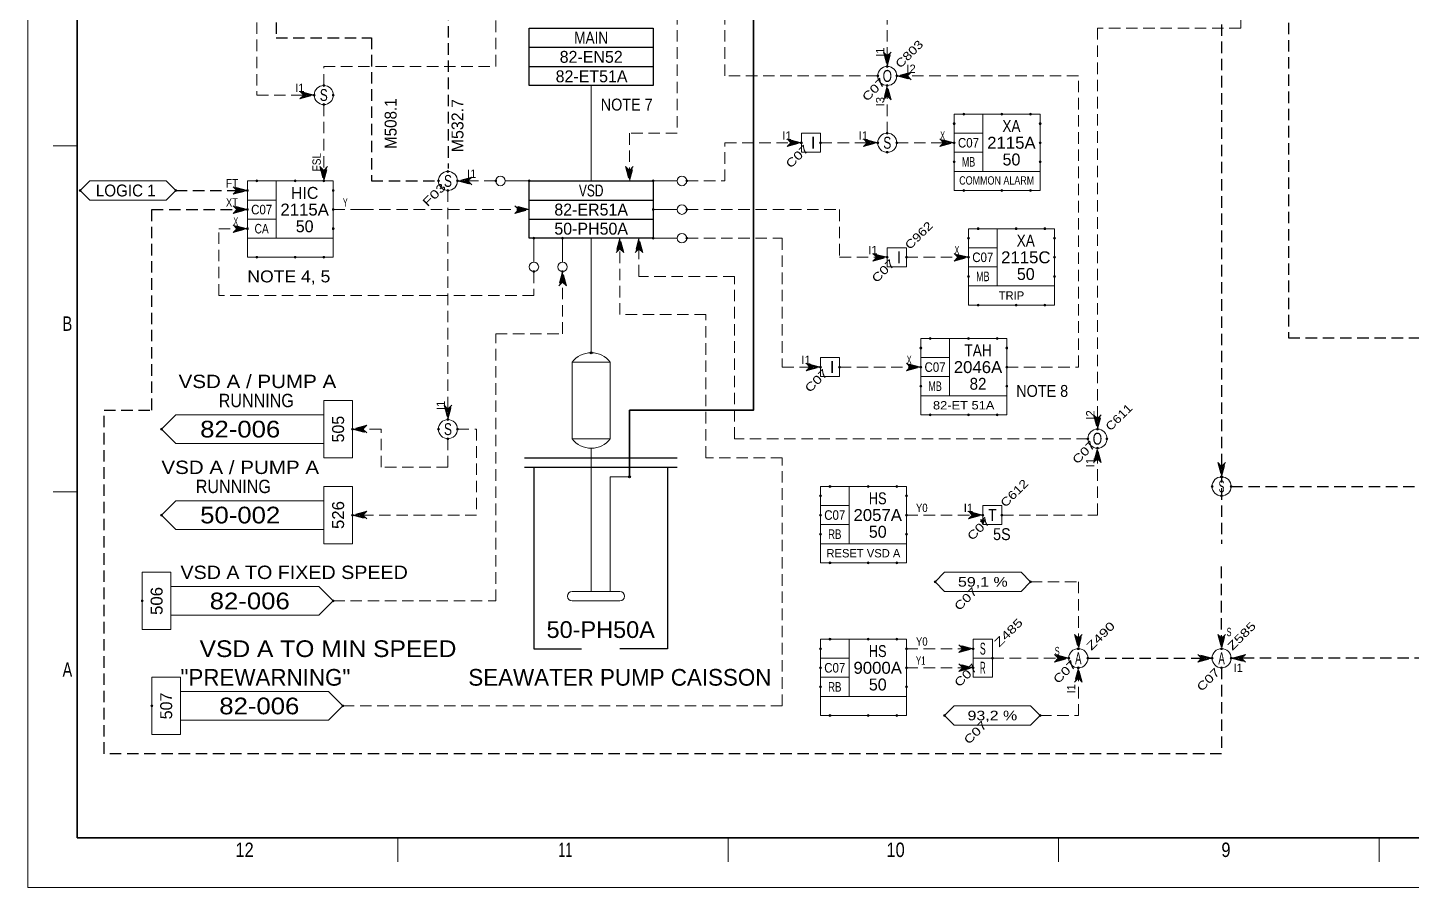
# Model space of a CAD drawing. Header units: millimetres. Extents: x 0 to 841, y 0 to 594.
# Drawn here: x 0 to 289.7, y 0 to 180.1 of the extents above; entities that cross this region are included whole.
import ezdxf
from ezdxf.enums import TextEntityAlignment as Align

# ---------------------------------------------------------------- set-up
doc = ezdxf.new("R2010")
doc.units = ezdxf.units.MM
doc.header["$LTSCALE"] = 0.8
doc.header["$PDMODE"] = 32
doc.header["$PDSIZE"] = 0.4
doc.linetypes.add('MEDIUM_DASHED', pattern=[4.5, 3, -1.5])
for name, color, linetype, lineweight in [('1', 7, 'Continuous', 13), ('12', 7, 'Continuous', 25), ('14', 7, 'MEDIUM_DASHED', 25), ('15', 7, 'Continuous', 13), ('18', 7, 'Continuous', 13), ('40', 7, 'Continuous', 35), ('46', 7, 'MEDIUM_DASHED', 13), ('47', 7, 'Continuous', 13), ('48', 7, 'Continuous', 13), ('49', 7, 'Continuous', 13), ('50', 7, 'Continuous', 25), ('9', 7, 'Continuous', 13)]:
    doc.layers.add(name, color=color, linetype=linetype, lineweight=lineweight)
doc.layers.add('16', color=7, linetype='Continuous')
doc.layers.add('45', color=7, linetype='Continuous')

msp = doc.modelspace()

# ---------------------------------------------------------------- linework, layer by layer
at = {"layer": '1'}
for p, q in [((10.3331, 155.3567), (5.3213, 155.3567)), ((10.3331, 82.8693), (5.3213, 82.8693)), ((77.4913, 10.3819), (77.4913, 5.348)), ((146.6543, 10.3819), (146.6543, 5.348)), ((215.8173, 10.3819), (215.8173, 5.348)), ((282.9756, 10.3819), (282.9756, 5.348))]:
    msp.add_line(p, q, dxfattribs=at)
at = {"layer": '1', "lineweight": 25}
msp.add_line((10.3331, 10.3819), (10.3331, 156.3638), dxfattribs=at)
at = {"layer": '1', "lineweight": 35}
msp.add_line((648.9504, 10.3819), (10.3331, 10.3819), dxfattribs=at)
msp.add_lwpolyline([(829.263, 112.0142), (829.263, 582.2276), (10.3331, 582.2276), (10.3331, 10.3819)], dxfattribs=at)
at = {"layer": '12'}
for p, q in [((105, 176), (131, 176)), ((105, 172), (131, 172)), ((105, 144), (131, 144)), ((105, 140), (131, 140)), ((104, 90), (136, 90)), ((104, 88), (136, 88)), ((106, 88), (106, 50)), ((106, 50), (116, 50))]:
    msp.add_line(p, q, dxfattribs=at)
at = {"layer": '12', "lineweight": 13}
msp.add_lwpolyline([(0, 594), (841, 594), (841, 0), (0, 0)], close=True, dxfattribs=at)
at = {"layer": '12'}
for points in [[(105, 180), (131, 180), (131, 168), (105, 168)], [(105, 148), (131, 148), (131, 136), (105, 136)]]:
    msp.add_lwpolyline(points, close=True, dxfattribs=at)
msp.add_lwpolyline([(134, 88), (134, 50), (124, 50)], dxfattribs=at)
at = {"layer": '14'}
for p, q in [((250, 278), (250, 72)), ((52, 264), (52, 178)), ((88.078, 184.052), (88.078, 150.6236)), ((31, 146), (46, 146)), ((252, 84), (606.6252, 84)), ((250, 50.4), (250, 68)), ((222, 48), (248, 48))]:
    msp.add_line(p, q, dxfattribs=at)
for points in [[(534, 466), (534, 442), (444, 442), (444, 48), (252, 48)], [(167.2402, 236.0465), (167.2402, 213.5252), (264, 213.5252), (264, 115.1598), (606.6252, 115.1598)], [(52, 178), (72, 178), (72, 148), (86, 148)], [(250, 46), (250, 28), (16, 28), (16, 100), (26, 100), (26, 142), (46, 142)]]:
    msp.add_lwpolyline(points, dxfattribs=at)
msp.add_point((250, 86), dxfattribs=at)
at = {"layer": '15'}
for p, q in [((118.0008, 92), (118.0008, 62)), ((124.0008, 62), (114.0008, 62)), ((124.0008, 60), (114.0008, 60))]:
    msp.add_line(p, q, dxfattribs=at)
msp.add_lwpolyline([(114.0008, 110), (122.0008, 110), (122.0008, 94), (114.0008, 94)], close=True, dxfattribs=at)
msp.add_lwpolyline([(122.0008, 62), (122.0008, 86), (126.0008, 86)], dxfattribs=at)
for centre, radius, start, end in [((118.0008, 107), 5, 36.8699, 143.1301), ((118.0008, 97), 5, 216.8699, 323.1301), ((114.0008, 61), 1, 90, 270), ((124.0008, 61), 1, 270, 90)]:
    msp.add_arc(centre, radius, start, end, dxfattribs=at)
at = {"layer": '16'}
for p in [(118, 111.9992), (126, 86)]:
    msp.add_point(p, dxfattribs=at)
at = {"layer": '18'}
for p, q in [((118, 148), (118, 168)), ((118, 148), (118, 168)), ((118, 112), (118, 136)), ((118, 112), (118, 136))]:
    msp.add_line(p, q, dxfattribs=at)
at = {"layer": '40'}
msp.add_line((126, 100), (126, 86), dxfattribs=at)
msp.add_lwpolyline([(126, 100), (152, 100), (152, 220), (140, 220)], dxfattribs=at)
at = {"layer": '46'}
for points in [[(178, 170), (146, 170), (146, 240), (118, 240), (118, 242), (78, 242), (78, 232), (78.8, 235), (78, 234.2), (77.2, 235), (78, 232)], [(254, 236), (254, 236), (254, 180), (224, 180), (224, 96)], [(126, 230), (136, 230), (136, 158), (126, 158), (126, 148), (126.8, 151), (126, 150.2), (125.2, 151), (126, 148)], [(62, 168), (62, 172), (98, 172), (98, 182), (204, 182), (204, 222), (203.2, 219), (204, 219.8), (204.8, 219), (204, 222)], [(44, 192), (48, 192), (48, 166), (60, 166), (57, 166.8), (57.8, 166), (57, 165.2), (60, 166)], [(180, 194), (180, 172), (180.8, 175), (180, 174.2), (179.2, 175), (180, 172)], [(205, 109), (220, 109), (220, 170), (182, 170), (185, 169.2), (184.2, 170), (185, 170.8), (182, 170)], [(180, 158), (180, 168), (179.2, 165), (180, 165.8), (180.8, 165), (180, 168)], [(62, 164), (62, 148), (62.8, 151), (62, 150.2), (61.2, 151), (62, 148)], [(138, 148), (146, 148), (146, 156), (162, 156), (159, 156.8), (159.8, 156), (159, 155.2), (162, 156)], [(166, 156), (178, 156), (175, 156.8), (175.8, 156), (175, 155.2), (178, 156)], [(182, 156), (194, 156), (191, 156.8), (191.8, 156), (191, 155.2), (194, 156)], [(98, 148), (90, 148), (93, 147.2), (92.2, 148), (93, 148.8), (90, 148)], [(88, 146), (88, 98), (88.8, 101), (88, 100.2), (87.2, 101), (88, 98)], [(64, 142), (70, 142), (70, 142), (105, 142), (102, 142.8), (102.8, 142), (102, 141.2), (105, 142)], [(138, 142), (170, 142), (170, 132), (180, 132), (177, 132.8), (177.8, 132), (177, 131.2), (180, 132)], [(106, 129), (106, 124), (40, 124), (40, 138), (46, 138), (43, 138.8), (43.8, 138), (43, 137.2), (46, 138)], [(66, 38), (80, 38), (80, 38), (158, 38), (158, 90), (142, 90), (142, 120), (124, 120), (124, 136), (123.2, 133), (124, 133.8), (124.8, 133), (124, 136)], [(222, 94), (148, 94), (148, 128), (128, 128), (128, 136), (127.2, 133), (128, 133.8), (128.8, 133), (128, 136)], [(138, 136), (158, 136), (158, 109), (166, 109), (163, 109.8), (163.8, 109), (163, 108.2), (166, 109)], [(184, 132), (197, 132), (194, 132.8), (194.8, 132), (194, 131.2), (197, 132)], [(64, 60), (98, 60), (98, 116), (112, 116), (112, 129), (111.2, 126), (112, 126.8), (112.8, 126), (112, 129)], [(170, 109), (187, 109), (184, 109.8), (184.8, 109), (184, 108.2), (187, 109)], [(88, 94), (88, 88), (74, 88), (74, 96), (68, 96), (71, 95.2), (70.2, 96), (71, 96.8), (68, 96)], [(90, 96), (94, 96), (94, 78), (68, 78), (71, 77.2), (70.2, 78), (71, 78.8), (68, 78)], [(204, 78), (224, 78), (224, 92), (223.2, 89), (224, 89.8), (224.8, 89), (224, 92)], [(184, 78), (200, 78), (197, 78.8), (197.8, 78), (197, 77.2), (200, 78)], [(210, 64), (220, 64), (220, 50), (220.8, 53), (220, 52.2), (219.2, 53), (220, 50)], [(184, 50), (198, 50), (195, 50.8), (195.8, 50), (195, 49.2), (198, 50)], [(184, 46), (198, 46), (195, 46.8), (195.8, 46), (195, 45.2), (198, 46)], [(202, 48), (218, 48), (215, 48.8), (215.8, 48), (215, 47.2), (218, 48)], [(212, 36), (220, 36), (220, 46), (219.2, 43), (220, 43.8), (220.8, 43), (220, 46)]]:
    msp.add_lwpolyline(points, dxfattribs=at)
for points in [[(180, 172.4), (180.6, 174.6), (180, 174), (179.4, 174.6)], [(180, 172.8), (180.4, 174.2), (180, 173.8), (179.6, 174.2)], [(180, 173.2), (180.2, 173.8), (180, 173.6), (179.8, 173.8)], [(182.4, 170), (184.6, 169.4), (184, 170), (184.6, 170.6)], [(182.8, 170), (184.2, 169.6), (183.8, 170), (184.2, 170.4)], [(183.2, 170), (183.8, 169.8), (183.6, 170), (183.8, 170.2)], [(59.6, 166), (57.4, 166.6), (58, 166), (57.4, 165.4)], [(59.2, 166), (57.8, 166.4), (58.2, 166), (57.8, 165.6)], [(58.8, 166), (58.2, 166.2), (58.4, 166), (58.2, 165.8)], [(180, 167.6), (179.4, 165.4), (180, 166), (180.6, 165.4)], [(180, 167.2), (179.6, 165.8), (180, 166.2), (180.4, 165.8)], [(180, 166.8), (179.8, 166.2), (180, 166.4), (180.2, 166.2)], [(161.6, 156), (159.4, 156.6), (160, 156), (159.4, 155.4)], [(177.6, 156), (175.4, 156.6), (176, 156), (175.4, 155.4)], [(193.6, 156), (191.4, 156.6), (192, 156), (191.4, 155.4)], [(161.2, 156), (159.8, 156.4), (160.2, 156), (159.8, 155.6)], [(160.8, 156), (160.2, 156.2), (160.4, 156), (160.2, 155.8)], [(177.2, 156), (175.8, 156.4), (176.2, 156), (175.8, 155.6)], [(176.8, 156), (176.2, 156.2), (176.4, 156), (176.2, 155.8)], [(193.2, 156), (191.8, 156.4), (192.2, 156), (191.8, 155.6)], [(192.8, 156), (192.2, 156.2), (192.4, 156), (192.2, 155.8)], [(62, 148.4), (62.6, 150.6), (62, 150), (61.4, 150.6)], [(62, 148.8), (62.4, 150.2), (62, 149.8), (61.6, 150.2)], [(62, 149.2), (62.2, 149.8), (62, 149.6), (61.8, 149.8)], [(90.4, 148), (92.6, 147.4), (92, 148), (92.6, 148.6)], [(90.8, 148), (92.2, 147.6), (91.8, 148), (92.2, 148.4)], [(91.2, 148), (91.8, 147.8), (91.6, 148), (91.8, 148.2)], [(126, 148.4), (126.6, 150.6), (126, 150), (125.4, 150.6)], [(126, 148.8), (126.4, 150.2), (126, 149.8), (125.6, 150.2)], [(126, 149.2), (126.2, 149.8), (126, 149.6), (125.8, 149.8)], [(46, 146), (43, 146.8), (43.8, 146), (43, 145.2)], [(45.6, 146), (43.4, 146.6), (44, 146), (43.4, 145.4)], [(45.2, 146), (43.8, 146.4), (44.2, 146), (43.8, 145.6)], [(44.8, 146), (44.2, 146.2), (44.4, 146), (44.2, 145.8)], [(46, 142), (43, 142.8), (43.8, 142), (43, 141.2)], [(45.6, 142), (43.4, 142.6), (44, 142), (43.4, 141.4)], [(45.2, 142), (43.8, 142.4), (44.2, 142), (43.8, 141.6)], [(44.8, 142), (44.2, 142.2), (44.4, 142), (44.2, 141.8)], [(104.6, 142), (102.4, 142.6), (103, 142), (102.4, 141.4)], [(104.2, 142), (102.8, 142.4), (103.2, 142), (102.8, 141.6)], [(103.8, 142), (103.2, 142.2), (103.4, 142), (103.2, 141.8)], [(45.6, 138), (43.4, 138.6), (44, 138), (43.4, 137.4)], [(45.2, 138), (43.8, 138.4), (44.2, 138), (43.8, 137.6)], [(44.8, 138), (44.2, 138.2), (44.4, 138), (44.2, 137.8)], [(124, 135.6), (123.4, 133.4), (124, 134), (124.6, 133.4)], [(124, 135.2), (123.6, 133.8), (124, 134.2), (124.4, 133.8)], [(124, 134.8), (123.8, 134.2), (124, 134.4), (124.2, 134.2)], [(128, 135.6), (127.4, 133.4), (128, 134), (128.6, 133.4)], [(128, 135.2), (127.6, 133.8), (128, 134.2), (128.4, 133.8)], [(128, 134.8), (127.8, 134.2), (128, 134.4), (128.2, 134.2)], [(179.6, 132), (177.4, 132.6), (178, 132), (177.4, 131.4)], [(179.2, 132), (177.8, 132.4), (178.2, 132), (177.8, 131.6)], [(178.8, 132), (178.2, 132.2), (178.4, 132), (178.2, 131.8)], [(196.6, 132), (194.4, 132.6), (195, 132), (194.4, 131.4)], [(196.2, 132), (194.8, 132.4), (195.2, 132), (194.8, 131.6)], [(195.8, 132), (195.2, 132.2), (195.4, 132), (195.2, 131.8)], [(112, 128.6), (111.4, 126.4), (112, 127), (112.6, 126.4)], [(112, 128.2), (111.6, 126.8), (112, 127.2), (112.4, 126.8)], [(112, 127.8), (111.8, 127.2), (112, 127.4), (112.2, 127.2)], [(165.6, 109), (163.4, 109.6), (164, 109), (163.4, 108.4)], [(165.2, 109), (163.8, 109.4), (164.2, 109), (163.8, 108.6)], [(164.8, 109), (164.2, 109.2), (164.4, 109), (164.2, 108.8)], [(186.6, 109), (184.4, 109.6), (185, 109), (184.4, 108.4)], [(186.2, 109), (184.8, 109.4), (185.2, 109), (184.8, 108.6)], [(185.8, 109), (185.2, 109.2), (185.4, 109), (185.2, 108.8)], [(88, 98.4), (88.6, 100.6), (88, 100), (87.4, 100.6)], [(88, 98.8), (88.4, 100.2), (88, 99.8), (87.6, 100.2)], [(88, 99.2), (88.2, 99.8), (88, 99.6), (87.8, 99.8)], [(224, 96), (224.8, 99), (224, 98.2), (223.2, 99)], [(224, 96.4), (224.6, 98.6), (224, 98), (223.4, 98.6)], [(68.4, 96), (70.6, 95.4), (70, 96), (70.6, 96.6)], [(68.8, 96), (70.2, 95.6), (69.8, 96), (70.2, 96.4)], [(69.2, 96), (69.8, 95.8), (69.6, 96), (69.8, 96.2)], [(224, 96.8), (224.4, 98.2), (224, 97.8), (223.6, 98.2)], [(224, 97.2), (224.2, 97.8), (224, 97.6), (223.8, 97.8)], [(224, 91.6), (223.4, 89.4), (224, 90), (224.6, 89.4)], [(224, 91.2), (223.6, 89.8), (224, 90.2), (224.4, 89.8)], [(224, 90.8), (223.8, 90.2), (224, 90.4), (224.2, 90.2)], [(250, 86), (250.8, 89), (250, 88.2), (249.2, 89)], [(250, 86.4), (250.6, 88.6), (250, 88), (249.4, 88.6)], [(250, 86.8), (250.4, 88.2), (250, 87.8), (249.6, 88.2)], [(250, 87.2), (250.2, 87.8), (250, 87.6), (249.8, 87.8)], [(68.4, 78), (70.6, 77.4), (70, 78), (70.6, 78.6)], [(68.8, 78), (70.2, 77.6), (69.8, 78), (70.2, 78.4)], [(199.6, 78), (197.4, 78.6), (198, 78), (197.4, 77.4)], [(199.2, 78), (197.8, 78.4), (198.2, 78), (197.8, 77.6)], [(69.2, 78), (69.8, 77.8), (69.6, 78), (69.8, 78.2)], [(198.8, 78), (198.2, 78.2), (198.4, 78), (198.2, 77.8)], [(220, 50.4), (220.6, 52.6), (220, 52), (219.4, 52.6)], [(220, 50.8), (220.4, 52.2), (220, 51.8), (219.6, 52.2)], [(250, 50), (250.8, 53), (250, 52.2), (249.2, 53)], [(250, 50.4), (250.6, 52.6), (250, 52), (249.4, 52.6)], [(250, 50.8), (250.4, 52.2), (250, 51.8), (249.6, 52.2)], [(197.6, 50), (195.4, 50.6), (196, 50), (195.4, 49.4)], [(197.2, 50), (195.8, 50.4), (196.2, 50), (195.8, 49.6)], [(196.8, 50), (196.2, 50.2), (196.4, 50), (196.2, 49.8)], [(220, 51.2), (220.2, 51.8), (220, 51.6), (219.8, 51.8)], [(250, 51.2), (250.2, 51.8), (250, 51.6), (249.8, 51.8)], [(197.6, 46), (195.4, 46.6), (196, 46), (195.4, 45.4)], [(197.2, 46), (195.8, 46.4), (196.2, 46), (195.8, 45.6)], [(217.6, 48), (215.4, 48.6), (216, 48), (215.4, 47.4)], [(217.2, 48), (215.8, 48.4), (216.2, 48), (215.8, 47.6)], [(216.8, 48), (216.2, 48.2), (216.4, 48), (216.2, 47.8)], [(248, 48), (245, 48.8), (245.8, 48), (245, 47.2)], [(247.6, 48), (245.4, 48.6), (246, 48), (245.4, 47.4)], [(247.2, 48), (245.8, 48.4), (246.2, 48), (245.8, 47.6)], [(246.8, 48), (246.2, 48.2), (246.4, 48), (246.2, 47.8)], [(252, 48), (255, 47.2), (254.2, 48), (255, 48.8)], [(252.4, 48), (254.6, 47.4), (254, 48), (254.6, 48.6)], [(252.8, 48), (254.2, 47.6), (253.8, 48), (254.2, 48.4)], [(253.2, 48), (253.8, 47.8), (253.6, 48), (253.8, 48.2)], [(196.8, 46), (196.2, 46.2), (196.4, 46), (196.2, 45.8)], [(220, 45.6), (219.4, 43.4), (220, 44), (220.6, 43.4)], [(220, 45.2), (219.6, 43.8), (220, 44.2), (220.4, 43.8)], [(220, 44.8), (219.8, 44.2), (220, 44.4), (220.2, 44.2)]]:
    msp.add_lwpolyline(points, close=True, dxfattribs=at)
at = {"layer": '47'}
for p, q in [((105, 148), (100, 148)), ((131, 148), (136, 148)), ((131, 142), (136, 142)), ((106, 136), (106, 131)), ((112, 136), (112, 131)), ((131, 136), (136, 136))]:
    msp.add_line(p, q, dxfattribs=at)
for centre in [(99, 148), (137, 148), (137, 142), (137, 136), (106, 130), (112, 130)]:
    msp.add_circle(centre, 1, dxfattribs=at)
for p in [(98, 148), (105, 148), (131, 148), (138, 148), (131, 142), (138, 142), (106, 136), (112, 136), (131, 136), (138, 136), (106, 129), (112, 129)]:
    msp.add_point(p, dxfattribs=at)
at = {"layer": '48'}
for p, q in [((200, 162), (200, 150)), ((194, 158), (200, 158)), ((194, 154), (200, 154)), ((52, 148), (52, 136)), ((46, 144), (52, 144)), ((46, 140), (52, 140)), ((203, 138), (203, 126)), ((197, 134), (203, 134)), ((197, 130), (203, 130)), ((193, 115), (193, 103)), ((187, 111), (193, 111)), ((187, 107), (193, 107)), ((172, 84), (172, 72)), ((166, 80), (172, 80)), ((166, 76), (172, 76)), ((172, 52), (172, 40)), ((166, 48), (172, 48)), ((198, 48), (202, 48)), ((166, 44), (172, 44))]:
    msp.add_line(p, q, dxfattribs=at)
for points in [[(194, 162), (212, 162), (212, 150), (194, 150)], [(162, 154), (166, 154), (166, 158), (162, 158)], [(11, 146), (13, 148), (29, 148), (31, 146), (29, 144), (13, 144)], [(46, 148), (64, 148), (64, 136), (46, 136)], [(197, 138), (215, 138), (215, 126), (197, 126)], [(180, 130), (184, 130), (184, 134), (180, 134)], [(187, 115), (205, 115), (205, 103), (187, 103)], [(166, 107), (170, 107), (170, 111), (166, 111)], [(166, 84), (184, 84), (184, 72), (166, 72)], [(200, 76), (204, 76), (204, 80), (200, 80)], [(200, 76), (199.5, 77), (200.5, 77)], [(190, 64), (192, 66), (208, 66), (210, 64), (208, 62), (192, 62)], [(166, 52), (184, 52), (184, 40), (166, 40)], [(198, 52), (202, 52), (202, 44), (198, 44)], [(192, 36), (194, 38), (210, 38), (212, 36), (210, 34), (194, 34)]]:
    msp.add_lwpolyline(points, close=True, dxfattribs=at)
for points in [[(194, 150), (194, 146), (212, 146), (212, 150)], [(46, 136), (46, 132), (64, 132), (64, 136)], [(197, 126), (197, 122), (215, 122), (215, 126)], [(187, 103), (187, 99), (205, 99), (205, 103)], [(199.6378, 76.8976), (199.9528, 76.2677), (200.3465, 76.8976), (199.7953, 76.8189), (199.9528, 76.5039), (200.1102, 76.7402), (199.9528, 76.7402)], [(166, 72), (166, 68), (184, 68), (184, 72)], [(166, 40), (166, 36), (184, 36), (184, 40)]]:
    msp.add_lwpolyline(points, dxfattribs=at)
for centre in [(180, 170), (62, 166), (180, 156), (88, 148), (88, 96), (224, 94), (249.9997, 84.0003), (220, 48), (249.9997, 48.0003)]:
    msp.add_circle(centre, 2, dxfattribs=at)
for p in [(180, 172), (62, 168), (178, 170), (180, 168), (182, 170), (60, 166), (64, 166), (62, 164), (194, 160), (196, 162), (204, 162), (210, 162), (212, 160), (180, 158), (162, 156), (166, 156), (178, 156), (180, 154), (182, 156), (194, 156), (212, 156), (194, 152), (212, 152), (48, 148), (56, 148), (62, 148), (86, 148), (88, 150), (90, 148), (11, 146), (31, 146), (46, 146), (64, 146), (88, 146), (196, 146), (204, 146), (210, 146), (46, 142), (64, 142), (46, 138), (64, 138), (197, 136), (199, 138), (207, 138), (213, 138), (215, 136), (48, 132), (56, 132), (62, 132), (180, 132), (184, 132), (197, 132), (215, 132), (197, 128), (215, 128), (199, 122), (207, 122), (213, 122), (187, 113), (189, 115), (197, 115), (203, 115), (205, 113), (166, 109), (170, 109), (187, 109), (205, 109), (187, 105), (205, 105), (189, 99), (197, 99), (203, 99), (86, 96), (88, 98), (90, 96), (224, 96), (88, 94), (222, 94), (226, 94), (224, 92), (168, 84), (176, 84), (182, 84), (248, 84), (250, 86), (252, 84), (166, 82), (184, 82), (250, 82), (166, 78), (184, 78), (200, 78), (204, 78), (166, 74), (184, 74), (168, 68), (176, 68), (182, 68), (190, 64), (210, 64), (168, 52), (176, 52), (182, 52), (166, 50), (184, 50), (198, 50), (220, 50), (250, 50), (202, 48), (218, 48), (222, 48), (248, 48), (252, 48), (166, 46), (184, 46), (198, 46), (220, 46), (250, 46), (166, 42), (184, 42), (168, 36), (176, 36), (182, 36), (192, 36), (212, 36)]:
    msp.add_point(p, dxfattribs=at)
at = {"layer": '49'}
for p, q in [((62, 102), (62, 90)), ((31, 99), (62, 99)), ((31, 93), (62, 93)), ((62, 90), (68, 90)), ((62, 84), (62, 72)), ((31, 81), (62, 81)), ((31, 75), (62, 75)), ((62, 72), (68, 72)), ((30, 66), (24, 66)), ((30, 54), (30, 66)), ((61, 63), (30, 63)), ((61, 57), (30, 57)), ((32, 44), (26, 44)), ((32, 32), (32, 44)), ((63, 41), (32, 41)), ((63, 35), (32, 35))]:
    msp.add_line(p, q, dxfattribs=at)
for points in [[(68, 90), (68, 102), (62, 102)], [(31, 93), (28, 96), (31, 99)], [(68, 72), (68, 84), (62, 84)], [(31, 75), (28, 78), (31, 81)], [(24, 66), (24, 54), (30, 54)], [(61, 63), (64, 60), (61, 57)], [(26, 44), (26, 32), (32, 32)], [(63, 41), (66, 38), (63, 35)]]:
    msp.add_lwpolyline(points, dxfattribs=at)
for p in [(28, 96), (68, 96), (28, 78), (68, 78), (24, 60), (64, 60), (26, 38), (66, 38)]:
    msp.add_point(p, dxfattribs=at)
at = {"layer": '9'}
msp.add_lwpolyline([(0, 0), (841, 0), (841, 594), (0, 594)], close=True, dxfattribs=at)

# ---------------------------------------------------------------- texts
at = {"layer": '1', "width": 0.75}
for s, p in [('B', (9.3291, 116.5961)), ('A', (9.3291, 44.1087))]:
    msp.add_text(s, height=3.02, dxfattribs=at).set_placement(p, align=Align.RIGHT)
at = {"layer": '1'}
for s, width, p in [('12', 0.85, (45.415, 6.3543)), ('11', 0.65, (112.5776, 6.3543)), ('10', 0.85, (181.7362, 6.3543)), ('9', 0.85, (250.9055, 6.3543))]:
    msp.add_text(s, height=3.02, dxfattribs=dict(at, width=width)).set_placement(p, align=Align.CENTER)
at = {"layer": '12'}
for s, height, width, p in [('MAIN', 2.5, 0.85, (118, 176.7496)), ('VSD', 2.5, 0.75, (117.9921, 144.7496)), ('S', 2.5, 0.55, (249.9921, 82.7496)), ('50-PH50A', 3.5, 1.05, (119.9882, 52.2504)), ('A', 2.5, 0.6, (219.9921, 46.7496)), ('A', 2.5, 0.6, (249.9921, 46.7496))]:
    msp.add_text(s, height=height, dxfattribs=dict(at, width=width)).set_placement(p, align=Align.CENTER)
for s, height, p in [('82-EN52', 2.5, (118, 172.7496)), ('82-ER51A', 2.5, (117.9921, 140.7496)), ('50-PH50A', 2.5, (117.9921, 136.7496)), ('SEAWATER PUMP CAISSON', 3.5, (124, 42.2504))]:
    msp.add_text(s, height=height, dxfattribs=at).set_placement(p, align=Align.CENTER)
msp.add_text('82-ET51A', height=2.5, dxfattribs=at).set_placement((110.5512, 168.6709))
for s, width, p in [('NOTE 7', 0.9, (120, 162.7496)), ('LOGIC 1', 0.95, (14.2756, 144.7496)), ('NOTE 4, 5', 1.1, (46, 126.7496)), ('NOTE 8', 0.9, (207, 102.7496))]:
    msp.add_text(s, height=2.5, dxfattribs=dict(at, width=width)).set_placement(p)
at = {"layer": '45'}
for s, p in [('I1', (179.3748, 174)), ('I3', (179.374, 163.6378)), ('I1', (87.3748, 100)), ('I2', (223.3748, 98)), ('I1', (223.374, 88.0157)), ('I1', (219.3748, 40.626))]:
    msp.add_text(s, height=1.75, rotation=90, dxfattribs=at).set_placement(p)
for s, p in [('I2', (184, 170.6252)), ('I1', (56.0157, 166.626)), ('I1', (158.0157, 156.626)), ('I1', (174.0157, 156.626)), ('I1', (92, 148.6252)), ('I1', (176.0157, 132.626)), ('I1', (162.0157, 109.626)), ('I1', (196.0157, 78.626)), ('I1', (252.5, 45.1252))]:
    msp.add_text(s, height=1.75, dxfattribs=at).set_placement(p)
for s, width, p in [('X', 0.6, (191.0669, 156.626)), ('FT', 0.9, (41.5079, 146.626)), ('XT', 0.85, (41.5079, 142.626)), ('Y', 0.6, (66, 142.6252)), ('X', 0.6, (43.0669, 138.626)), ('X', 0.6, (194.0669, 132.626)), ('X', 0.6, (184.0669, 109.626)), ('Y0', 0.85, (186, 78.6252)), ('Y0', 0.85, (186, 50.6252)), ('S', 0.6, (251.0551, 52.626)), ('S', 0.6, (215.0551, 48.626)), ('Y1', 0.7, (186, 46.6252))]:
    msp.add_text(s, height=1.75, dxfattribs=dict(at, width=width)).set_placement(p)
at = {"layer": '45', "width": 0.9}
msp.add_text('FSL', height=1.75, rotation=90, dxfattribs=at).set_placement((61.3748, 150))
at = {"layer": '46', "width": 0.95}
msp.add_text('M508.1', height=2.5, rotation=90, dxfattribs=at).set_placement((77.2504, 160), align=Align.CENTER)
at = {"layer": '46'}
msp.add_text('M532.7', height=2.5, rotation=90, dxfattribs=at).set_placement((91.2504, 154))
at = {"layer": '48'}
for s, width, p in [('S', 0.55, (199.9921, 48.7496)), ('R', 0.5, (200, 44.7496))]:
    msp.add_text(s, height=2.5, dxfattribs=dict(at, width=width)).set_placement(p, align=Align.CENTER)
at = {"layer": '49'}
for s, height, width, p in [('VSD A / PUMP A', 2.8, 1.15, (31.6, 104.6)), ('RUNNING', 2.8, 0.9, (40, 100.6)), ('VSD A / PUMP A', 2.8, 1.15, (28, 86.6)), ('RUNNING', 2.8, 0.9, (35.2, 82.6)), ('VSD A TO FIXED SPEED', 2.8, 1.1, (32, 64.6)), ('VSD A TO MIN SPEED', 3.5, 1.1, (36, 48.2504))]:
    msp.add_text(s, height=height, dxfattribs=dict(at, width=width)).set_placement(p)
for s, p in [('505', (66.2504, 95.9996)), ('507', (30.2504, 37.9988))]:
    msp.add_text(s, height=2.5, rotation=90, dxfattribs=at).set_placement(p, align=Align.CENTER)
at = {"layer": '49', "width": 1.15}
for s, p in [('82-006', (44.5, 94.2504)), ('50-002', (44.5, 76.2504)), ('82-006', (46.5, 58.2504)), ('82-006', (48.5, 36.2504))]:
    msp.add_text(s, height=3.5, dxfattribs=at).set_placement(p, align=Align.CENTER)
at = {"layer": '49', "width": 1.05}
for s, p in [('526', (66.2504, 78.0004)), ('506', (28.2504, 60))]:
    msp.add_text(s, height=2.5, rotation=90, dxfattribs=at).set_placement(p, align=Align.CENTER)
at = {"layer": '49'}
msp.add_text('"PREWARNING"', height=3.5, dxfattribs=at).set_placement((32, 42.2504))
at = {"layer": '50'}
for s, width, p in [('C803', 1.25, (182.7402, 171.5024)), ('C962', 1.25, (184.7402, 133.5024)), ('C611', 1.2, (226.7402, 95.5024)), ('C612', 1.25, (204.7402, 79.5024)), ('Z485', 1.35, (203.4472, 50.2094)), ('Z490', 1.35, (222.7402, 49.5024)), ('Z585', 1.35, (252.2685, 49.5024))]:
    msp.add_text(s, height=1.75, rotation=45, dxfattribs=dict(at, width=width)).set_placement(p)
for s, height, width, p in [('O', 2.5, 0.75, (180, 168.7496)), ('S', 2.5, 0.75, (62, 164.7496)), ('XA', 2.5, 0.85, (205.9913, 158.2496)), ('S', 2.5, 0.75, (180, 154.7496)), ('C07', 2, 0.9, (197, 155)), ('2115A', 2.5, 1.05, (205.9913, 154.7496)), ('MB', 2, 0.7, (197, 151)), ('S', 2.5, 0.75, (88, 146.7496)), ('COMMON ALARM', 1.75, 0.8, (202.9079, 147.2354)), ('C07', 2, 0.9, (49, 141)), ('2115A', 2.5, 1.05, (57.9913, 140.7496)), ('CA', 2, 0.8, (48.9929, 137)), ('XA', 2.5, 0.85, (208.9913, 134.2496)), ('2115C', 2.5, 1.05, (209, 130.7496)), ('C07', 2, 0.9, (200, 131)), ('MB', 2, 0.7, (200, 127)), ('TAH', 2.5, 0.85, (199, 111.2496)), ('2046A', 2.5, 1.05, (198.9913, 107.7496)), ('C07', 2, 0.9, (190, 108)), ('MB', 2, 0.7, (190, 104)), ('82', 2.5, 0.95, (198.9996, 104.2496)), ('82-ET 51A', 1.75, 1.15, (195.9937, 100.1252)), ('S', 2.5, 0.75, (88, 94.7496)), ('O', 2.5, 0.75, (224, 92.7496)), ('HS', 2.5, 0.8, (177.9909, 80.2496)), ('C07', 2, 0.9, (169, 77)), ('2057A', 2.5, 1.05, (177.9913, 76.7496)), ('T', 2.5, 0.85, (202, 76.7496)), ('RB', 2, 0.75, (169, 73)), ('5S', 2.5, 0.9, (203.9909, 72.7496)), ('59,1 %', 2, 1.25, (200, 63)), ('HS', 2.5, 0.8, (177.9909, 48.2496)), ('C07', 2, 0.9, (169, 45)), ('9000A', 2.5, 1.05, (177.9913, 44.7496)), ('RB', 2, 0.75, (169, 41)), ('93,2 %', 2, 1.25, (202, 35))]:
    msp.add_text(s, height=height, dxfattribs=dict(at, width=width)).set_placement(p, align=Align.CENTER)
for s, width, p in [('C07', 1.3, (179.7345, 168.4975)), ('C07', 1.3, (163.7345, 154.4975)), ('F03', 1.4, (87.7345, 146.4975)), ('C07', 1.3, (181.7345, 130.4975)), ('C07', 1.3, (167.7345, 107.4975)), ('C07', 1.3, (223.7345, 92.4975)), ('C07', 1.3, (201.7345, 76.4975)), ('C07', 1.3, (199.0274, 61.7904)), ('C07', 1.3, (199.0274, 45.7904)), ('C07', 1.3, (219.7345, 46.4975)), ('C07', 1.3, (249.7951, 44.8715)), ('C07', 1.3, (201.0274, 33.7904))]:
    msp.add_text(s, height=1.75, rotation=45, dxfattribs=dict(at, width=width)).set_placement(p, align=Align.RIGHT)
for s, height, p in [('I', 2.5, (164.4604, 154.7496)), ('50', 2.5, (206, 151.2496)), ('HIC', 2.5, (58.0004, 144.2496)), ('50', 2.5, (58, 137.2496)), ('I', 2.5, (182.4604, 130.7496)), ('50', 2.5, (209, 127.2496)), ('TRIP', 1.75, (206, 123.1252)), ('I', 2.5, (168.4604, 107.7496)), ('50', 2.5, (178, 73.2496)), ('RESET VSD A', 1.75, (174.9937, 69.1252)), ('50', 2.5, (178, 41.2496))]:
    msp.add_text(s, height=height, dxfattribs=at).set_placement(p, align=Align.CENTER)

doc.saveas('drawing.dxf')
